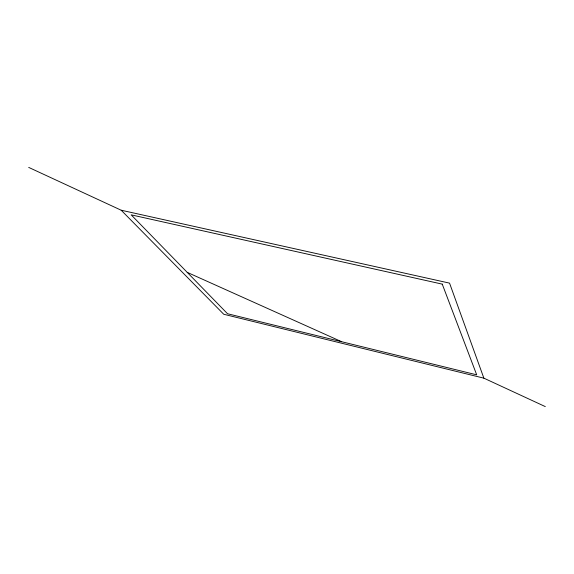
<?xml version="1.0" encoding="UTF-8"?>
<svg xmlns="http://www.w3.org/2000/svg" width="574" height="574" viewBox="0 0 574 574"><rect width="100%" height="100%" fill="white"/><g stroke="black" fill="none" stroke-linecap="round" stroke-linejoin="round"><path stroke-width="0.86" d="M28.7 167.4L121.2 210.228L449.55 283.126L483.868 378.158L545.3 406.6M483.868 378.158L223.738 314.258L121.2 210.228M187.21 272.356L341.681 341.731M442.245 284.13L131.181 214.848L227.526 313.734L476.7 374.836L442.245 284.13"/></g></svg>
